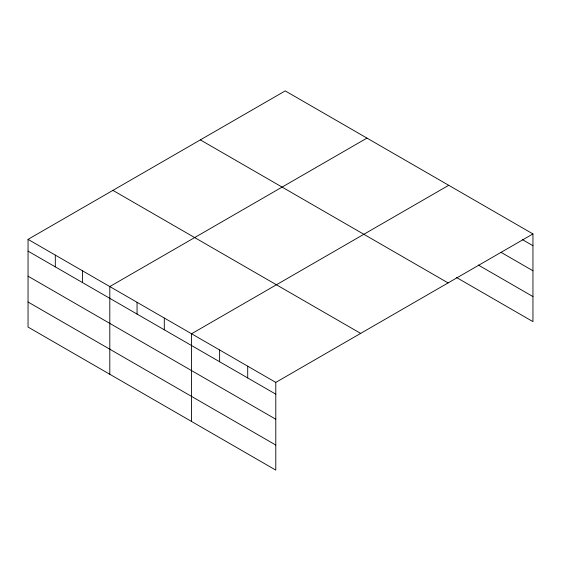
<?xml version="1.0" encoding="UTF-8"?>
<svg xmlns="http://www.w3.org/2000/svg" width="561" height="561" viewBox="0 0 561 561"><rect width="100%" height="100%" fill="white"/><g stroke="black" fill="none" stroke-linecap="round" stroke-linejoin="round"><path stroke-width="0.84" d="M456.31 277.379L532.95 321.628L532.95 233.93L285.212 90.896L28.05 239.372L28.05 327.07L275.788 470.104L275.788 382.399L532.95 233.93M366.964 138.097L109.802 286.566L109.802 374.271M448.716 185.298L191.553 333.767L191.553 421.472M522.326 239.568L532.95 245.697M501.078 252.359L532.95 270.76M478.316 265.03L532.95 296.573M200.347 139.892L448.085 282.926M112.915 190.375L360.653 333.402M28.05 239.372L275.788 382.399M28.05 251.139L275.788 394.173M28.05 276.201L275.788 419.228M28.05 302.014L275.788 445.048M247.71 366.193L247.71 377.96M219.632 349.98L219.632 361.754M164.303 318.038L164.303 329.805M137.052 302.302L137.052 314.076M82.551 270.837L82.551 282.611M55.301 255.101L55.301 266.875"/></g></svg>
